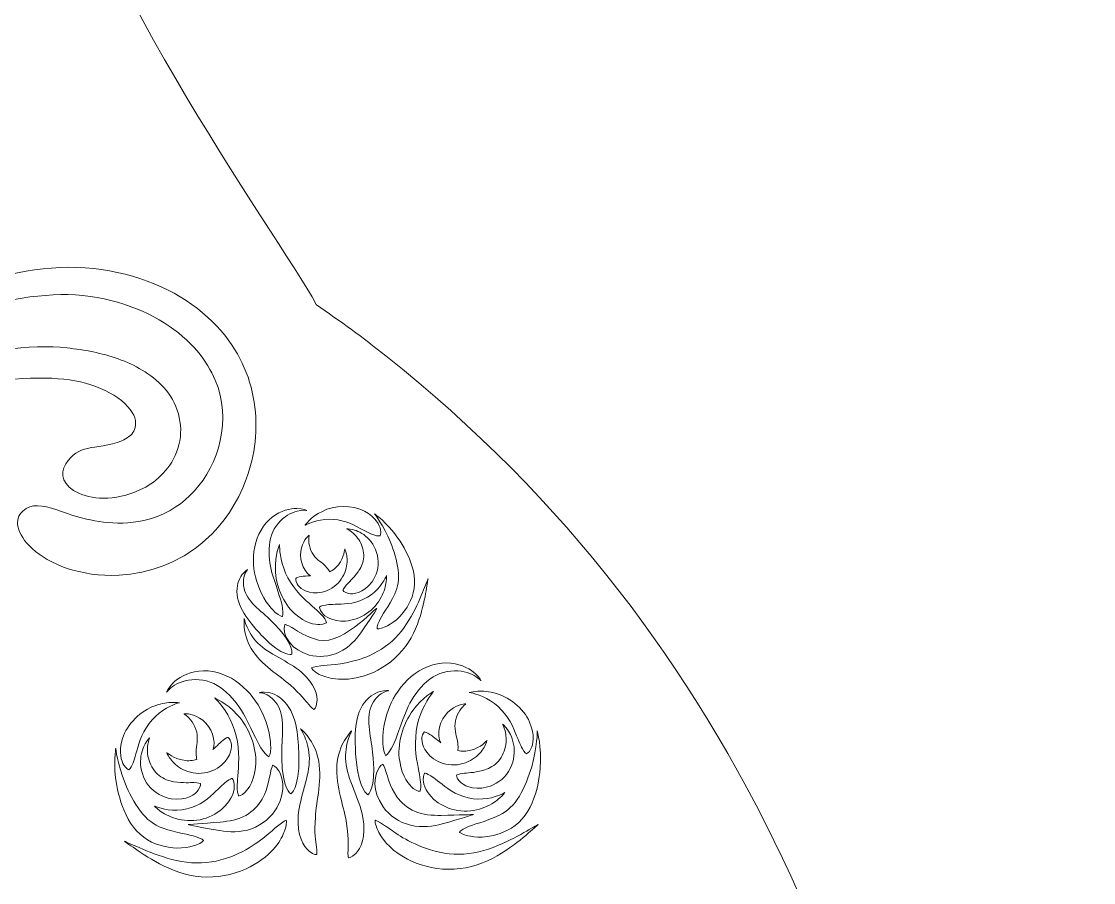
# Model space of a CAD drawing. Extents: x 272 to 570, y -510 to -85.
# Drawn here: x 470.5 to 569.9, y -373.8 to -293.9 of the extents above; entities that cross this region are included whole.
import ezdxf

# ---------------------------------------------------------------- set-up
doc = ezdxf.new("R2010")
doc.units = 0
doc.header["$MEASUREMENT"] = 0
doc.layers.add('Layer 1', color=7, linetype='Continuous')

msp = doc.modelspace()

# ---------------------------------------------------------------- linework, layer by layer
at = {"layer": 'Layer 1', "lineweight": 0}
for points, knots in [([(557.26, -428.987), (551.308, -387.897), (537.651, -351.436), (504.284, -324.924), (502.179, -323.251), (500.029, -321.698), (497.857, -320.198), (497.85, -320.186), (497.849, -320.178), (497.842, -320.165), (494.07, -313.318), (475.261, -287.817), (472.652, -270.415), (472.125, -266.903), (471.92, -263.338), (471.692, -259.797), (470.763, -245.379), (470.267, -230.936), (468.889, -216.548), (468.212, -209.477), (467.389, -202.387), (465.949, -195.426), (464.849, -190.104), (463.985, -182.192), (458.986, -178.931), (455.472, -176.638), (450.202, -176.753), (446.204, -175.918), (440.837, -174.796), (435.555, -173.309), (430.318, -171.692), (429.925, -171.571), (429.532, -171.483), (429.139, -171.379), (426.731, -165.821), (426.432, -160.379), (426.558, -157.057), (434.156, -153.314), (439.591, -143.29), (439.563, -131.489), (439.532, -118.154), (432.541, -107.109), (423.369, -104.865), (427.037, -103.332), (429.611, -99.709), (429.601, -95.486), (429.588, -89.887), (425.038, -85.359), (419.439, -85.373), (413.84, -85.386), (409.312, -89.936), (409.325, -95.534), (409.336, -99.876), (412.079, -103.564), (415.92, -104.999), (407.017, -107.569), (400.346, -118.5), (400.377, -131.582), (400.405, -143.383), (405.887, -153.381), (413.503, -157.088), (413.644, -160.387), (413.376, -165.778), (411.04, -171.308), (404.952, -172.487), (398.92, -174.461), (393.031, -175.989), (388.501, -177.164), (383.193, -176.433), (379.119, -179.12), (374.136, -182.405), (373.309, -190.321), (372.234, -195.648), (370.828, -202.617), (370.038, -209.71), (369.395, -216.784), (368.085, -231.178), (367.658, -245.623), (366.797, -260.046), (366.586, -263.588), (366.398, -267.154), (365.888, -270.669), (363.36, -288.082), (344.039, -315.749), (340.3, -322.614), (340.296, -322.62), (340.296, -322.624), (340.293, -322.63), (339.113, -323.503), (337.94, -324.392), (336.781, -325.322), (303.541, -351.992), (290.057, -388.517), (284.3, -429.635), (280.539, -456.493), (275.992, -483.154), (271.989, -509.907), (271.989, -509.907), (569.901, -509.907), (569.901, -509.907), (565.771, -483.169), (561.148, -455.828), (557.26, -428.987)], [0, 0, 0, 0, 1, 1, 1, 2, 2, 2, 3, 3, 3, 4, 4, 4, 5, 5, 5, 6, 6, 6, 7, 7, 7, 8, 8, 8, 9, 9, 9, 10, 10, 10, 11, 11, 11, 12, 12, 12, 13, 13, 13, 14, 14, 14, 15, 15, 15, 16, 16, 16, 17, 17, 17, 18, 18, 18, 19, 19, 19, 20, 20, 20, 21, 21, 21, 22, 22, 22, 23, 23, 23, 24, 24, 24, 25, 25, 25, 26, 26, 26, 27, 27, 27, 28, 28, 28, 29, 29, 29, 30, 30, 30, 31, 31, 31, 32, 32, 32, 33, 33, 33, 34, 34, 34, 34]), ([(472.506, -316.869), (476.727, -316.344), (480.851, -317.212), (484.058, -318.822), (487.298, -320.427), (489.614, -322.89), (490.75, -325.174), (491.961, -327.423), (492.393, -330.034), (492.208, -332.437), (492.007, -334.855), (491.243, -337.15), (490.017, -339.088), (488.817, -341.041), (487.108, -342.623), (485.231, -343.657), (483.348, -344.666), (481.377, -345.164), (479.573, -345.261), (475.941, -345.451), (473.027, -344.202), (471.525, -342.817), (469.988, -341.407), (469.796, -340.08), (470.623, -339.326), (471.44, -338.565), (472.439, -338.772), (473.777, -339.216), (475.107, -339.662), (476.974, -340.384), (479.441, -340.432), (481.874, -340.469), (484.854, -339.662), (486.957, -336.957), (489.061, -334.375), (490.056, -330.035), (488.154, -326.515), (487.276, -324.753), (485.496, -322.746), (482.776, -321.307), (480.069, -319.874), (476.531, -318.98), (472.733, -319.324), (468.907, -319.593), (464.896, -320.868), (460.957, -322.508), (457.01, -324.14), (453.075, -326.124), (449.063, -327.647), (445.068, -329.185), (440.949, -330.22), (437.097, -330.253), (433.228, -330.277), (429.792, -329.202), (427.244, -327.748), (424.673, -326.29), (423.06, -324.414), (422.188, -323.022), (421.769, -322.308), (421.469, -321.738), (421.32, -321.326), (421.153, -320.922), (421.065, -320.71), (421.065, -320.71), (421.065, -320.71), (421.164, -320.918), (421.35, -321.312), (421.518, -321.714), (421.845, -322.268), (422.293, -322.953), (423.223, -324.289), (424.895, -326.048), (427.462, -327.346), (430.004, -328.644), (433.384, -329.52), (437.067, -329.329), (440.766, -329.127), (444.676, -327.963), (448.514, -326.293), (452.368, -324.639), (456.183, -322.511), (460.157, -320.678), (464.115, -318.846), (468.295, -317.314), (472.506, -316.869)], [0, 0, 0, 0, 1, 1, 1, 2, 2, 2, 3, 3, 3, 4, 4, 4, 5, 5, 5, 6, 6, 6, 7, 7, 7, 8, 8, 8, 9, 9, 9, 10, 10, 10, 11, 11, 11, 12, 12, 12, 13, 13, 13, 14, 14, 14, 15, 15, 15, 16, 16, 16, 17, 17, 17, 18, 18, 18, 19, 19, 19, 20, 20, 20, 21, 21, 21, 22, 22, 22, 23, 23, 23, 24, 24, 24, 25, 25, 25, 26, 26, 26, 27, 27, 27, 28, 28, 28, 28]), ([(480.773, -330.173), (480.328, -329.427), (479.39, -328.679), (478.271, -328.141), (477.139, -327.599), (475.833, -327.244), (474.437, -327.107), (471.663, -326.77), (467.091, -327.125), (461.952, -328.401), (456.814, -329.62), (451.024, -331.617), (445.318, -332.436), (442.474, -332.851), (439.678, -332.982), (437.128, -332.751), (434.583, -332.517), (432.308, -331.959), (430.491, -331.223), (428.663, -330.51), (427.318, -329.6), (426.481, -328.884), (426.068, -328.515), (425.759, -328.215), (425.574, -327.988), (425.382, -327.769), (425.28, -327.653), (425.28, -327.653), (425.28, -327.653), (425.686, -328.126), (426.559, -328.786), (427.437, -329.432), (428.816, -330.225), (430.645, -330.793), (432.463, -331.384), (434.712, -331.77), (437.18, -331.828), (439.648, -331.883), (442.339, -331.577), (445.061, -330.997), (450.524, -329.854), (456.076, -327.554), (461.316, -326.019), (466.535, -324.436), (471.478, -323.814), (474.734, -324.2), (476.348, -324.36), (477.958, -324.673), (479.48, -325.216), (480.993, -325.775), (482.489, -326.53), (483.696, -327.858), (484.95, -329.184), (485.591, -331.286), (485.108, -333.165), (484.639, -335.056), (483.3, -336.384), (482.027, -337.091), (479.5, -338.444), (477.265, -338.285), (475.834, -337.675), (474.371, -337.017), (473.983, -335.882), (474.613, -334.942), (475.217, -334.015), (475.863, -333.708), (476.647, -333.506), (477.409, -333.32), (478.675, -333.27), (479.8, -332.805), (480.304, -332.596), (480.706, -332.293), (480.929, -331.901), (481.139, -331.514), (481.211, -330.88), (480.773, -330.173)], [0, 0, 0, 0, 1, 1, 1, 2, 2, 2, 3, 3, 3, 4, 4, 4, 5, 5, 5, 6, 6, 6, 7, 7, 7, 8, 8, 8, 9, 9, 9, 10, 10, 10, 11, 11, 11, 12, 12, 12, 13, 13, 13, 14, 14, 14, 15, 15, 15, 16, 16, 16, 17, 17, 17, 18, 18, 18, 19, 19, 19, 20, 20, 20, 21, 21, 21, 22, 22, 22, 23, 23, 23, 24, 24, 24, 25, 25, 25, 25]), ([(498.401, -339.344), (499.472, -338.768), (501.215, -338.721), (502.303, -339.334), (503.398, -339.915), (503.715, -340.643), (503.792, -341.037), (503.867, -341.452), (503.733, -341.625), (503.733, -341.625), (503.733, -341.625), (503.523, -341.658), (503.174, -341.537), (502.815, -341.424), (502.351, -341.157), (501.581, -340.752), (500.822, -340.329), (499.679, -339.987), (498.624, -340.107), (497.581, -340.194), (496.799, -340.638), (496.799, -340.638), (496.799, -340.638), (497.289, -339.881), (498.401, -339.344)], [0, 0, 0, 0, 1, 1, 1, 2, 2, 2, 3, 3, 3, 4, 4, 4, 5, 5, 5, 6, 6, 6, 7, 7, 7, 8, 8, 8, 8]), ([(493.759, -339.879), (494.557, -339.266), (495.434, -339.063), (496.028, -339.086), (496.629, -339.095), (496.949, -339.259), (496.949, -339.259), (496.949, -339.259), (496.593, -339.196), (496.054, -339.333), (495.519, -339.453), (494.827, -339.827), (494.305, -340.457), (493.194, -341.721), (493.339, -343.87), (493.818, -345.31), (494.286, -346.797), (494.642, -347.727), (494.708, -348.311), (494.795, -348.891), (494.684, -349.1), (494.684, -349.1), (494.684, -349.1), (494.447, -349.085), (494.007, -348.688), (493.591, -348.279), (492.857, -347.532), (492.291, -345.759), (492.023, -344.869), (491.907, -343.747), (492.129, -342.645), (492.332, -341.546), (492.951, -340.482), (493.759, -339.879)], [0, 0, 0, 0, 1, 1, 1, 2, 2, 2, 3, 3, 3, 4, 4, 4, 5, 5, 5, 6, 6, 6, 7, 7, 7, 8, 8, 8, 9, 9, 9, 10, 10, 10, 11, 11, 11, 11]), ([(505.415, -341.832), (505.933, -342.578), (506.436, -343.463), (506.737, -344.488), (507.057, -345.497), (507.001, -346.738), (506.586, -347.619), (505.731, -349.366), (504.731, -349.797), (504.239, -350.059), (503.705, -350.287), (503.48, -350.216), (503.48, -350.216), (503.48, -350.216), (503.445, -349.985), (503.692, -349.481), (503.903, -348.967), (504.539, -348.224), (505.126, -346.987), (505.406, -346.368), (505.538, -345.634), (505.424, -344.765), (505.316, -343.91), (505.032, -342.994), (504.718, -342.216), (504.086, -340.643), (503.243, -339.572), (503.243, -339.572), (503.243, -339.572), (504.366, -340.341), (505.415, -341.832)], [0, 0, 0, 0, 1, 1, 1, 2, 2, 2, 3, 3, 3, 4, 4, 4, 5, 5, 5, 6, 6, 6, 7, 7, 7, 8, 8, 8, 9, 9, 9, 10, 10, 10, 10]), ([(497.301, -345.324), (496.552, -344.805), (496.195, -343.53), (496.465, -342.736), (496.686, -341.907), (497.185, -341.556), (497.185, -341.556), (497.185, -341.556), (497.059, -342.145), (497.261, -342.749), (497.447, -343.384), (497.918, -343.811), (498.28, -344.07), (498.716, -344.375), (498.957, -344.722), (499.085, -344.96), (499.382, -344.799), (499.666, -344.589), (499.889, -344.29), (500.43, -343.619), (500.477, -342.825), (500.477, -342.825), (500.477, -342.825), (500.563, -342.991), (500.635, -343.304), (500.706, -343.615), (500.744, -344.086), (500.613, -344.618), (500.484, -345.145), (500.179, -345.73), (499.68, -346.169), (499.182, -346.618), (498.526, -346.854), (497.962, -346.892), (496.804, -346.945), (496.248, -346.395), (496.071, -346.079), (495.884, -345.736), (495.969, -345.536), (495.969, -345.536), (495.969, -345.536), (496.151, -345.434), (496.466, -345.388), (496.678, -345.35), (496.967, -345.339), (497.306, -345.327), (497.304, -345.325), (497.303, -345.325), (497.301, -345.324)], [0, 0, 0, 0, 1, 1, 1, 2, 2, 2, 3, 3, 3, 4, 4, 4, 5, 5, 5, 6, 6, 6, 7, 7, 7, 8, 8, 8, 9, 9, 9, 10, 10, 10, 11, 11, 11, 12, 12, 12, 13, 13, 13, 14, 14, 14, 15, 15, 15, 16, 16, 16, 16]), ([(503.008, -345.868), (502.182, -346.973), (501.241, -347.04), (500.837, -346.958), (500.398, -346.866), (500.308, -346.659), (500.308, -346.659), (500.308, -346.659), (500.386, -346.46), (500.624, -346.192), (500.853, -345.912), (501.237, -345.588), (501.71, -344.949), (501.937, -344.624), (502.161, -344.219), (502.219, -343.753), (502.285, -343.285), (502.182, -342.74), (501.96, -342.285), (501.738, -341.829), (501.408, -341.474), (501.129, -341.262), (500.85, -341.05), (500.641, -340.96), (500.641, -340.96), (500.641, -340.96), (500.863, -340.948), (501.235, -341.038), (501.604, -341.128), (502.123, -341.352), (502.593, -341.803), (503.056, -342.248), (503.467, -342.927), (503.56, -343.72), (503.666, -344.52), (503.398, -345.322), (503.008, -345.868)], [0, 0, 0, 0, 1, 1, 1, 2, 2, 2, 3, 3, 3, 4, 4, 4, 5, 5, 5, 6, 6, 6, 7, 7, 7, 8, 8, 8, 9, 9, 9, 10, 10, 10, 11, 11, 11, 12, 12, 12, 12]), ([(494.829, -344.621), (495.223, -345.805), (496.11, -346.946), (496.913, -347.647), (497.704, -348.362), (498.201, -348.77), (498.467, -349.104), (498.739, -349.427), (498.776, -349.641), (498.776, -349.641), (498.776, -349.641), (498.632, -349.812), (498.166, -349.841), (497.717, -349.86), (496.86, -349.74), (495.832, -348.813), (494.781, -347.903), (494.047, -346.145), (494.046, -344.763), (493.998, -343.366), (494.43, -342.431), (494.43, -342.431), (494.43, -342.431), (494.408, -343.461), (494.829, -344.621)], [0, 0, 0, 0, 1, 1, 1, 2, 2, 2, 3, 3, 3, 4, 4, 4, 5, 5, 5, 6, 6, 6, 7, 7, 7, 8, 8, 8, 8]), ([(491.275, -346.889), (491.729, -347.992), (493.164, -348.908), (494.058, -349.888), (495.866, -351.762), (495.566, -352.597), (495.566, -352.597), (495.566, -352.597), (494.721, -352.867), (492.913, -350.993), (492.461, -350.516), (491.979, -349.971), (491.492, -349.319), (491.013, -348.669), (490.586, -347.873), (490.501, -347.072), (490.416, -346.283), (490.655, -345.611), (490.935, -345.238), (491.219, -344.859), (491.473, -344.75), (491.473, -344.75), (491.473, -344.75), (491.278, -344.952), (491.156, -345.351), (491.034, -345.743), (491.039, -346.332), (491.275, -346.889)], [0, 0, 0, 0, 1, 1, 1, 2, 2, 2, 3, 3, 3, 4, 4, 4, 5, 5, 5, 6, 6, 6, 7, 7, 7, 8, 8, 8, 9, 9, 9, 9]), ([(508.204, -345.603), (508.204, -345.603), (508.136, -346.018), (508.025, -346.701), (507.901, -347.385), (507.723, -348.343), (507.359, -349.412), (506.999, -350.477), (506.407, -351.666), (505.475, -352.62), (504.561, -353.575), (503.395, -354.248), (502.315, -354.586), (500.117, -355.25), (498.751, -354.761), (498.12, -354.458), (497.468, -354.116), (497.395, -353.867), (497.395, -353.867), (497.395, -353.867), (497.613, -353.741), (498.274, -353.678), (498.931, -353.582), (500.046, -353.613), (501.832, -353.07), (502.719, -352.791), (503.709, -352.328), (504.563, -351.635), (505.419, -350.958), (506.117, -350.016), (506.632, -349.089), (507.152, -348.162), (507.521, -347.269), (507.786, -346.632), (508.046, -345.992), (508.204, -345.603), (508.204, -345.603)], [0, 0, 0, 0, 1, 1, 1, 2, 2, 2, 3, 3, 3, 4, 4, 4, 5, 5, 5, 6, 6, 6, 7, 7, 7, 8, 8, 8, 9, 9, 9, 10, 10, 10, 11, 11, 11, 12, 12, 12, 12]), ([(504.352, -345.289), (504.352, -345.289), (504.368, -345.508), (504.323, -345.877), (504.277, -346.245), (504.152, -346.767), (503.858, -347.314), (503.566, -347.858), (503.102, -348.421), (502.498, -348.828), (501.897, -349.244), (501.18, -349.467), (500.556, -349.511), (499.286, -349.578), (498.634, -349.077), (498.374, -348.766), (498.105, -348.433), (498.144, -348.217), (498.144, -348.217), (498.144, -348.217), (498.316, -348.092), (498.681, -348.032), (499.049, -347.961), (499.582, -347.973), (500.443, -347.924), (501.304, -347.899), (502.443, -347.558), (503.227, -346.83), (504.022, -346.142), (504.352, -345.289), (504.352, -345.289)], [0, 0, 0, 0, 1, 1, 1, 2, 2, 2, 3, 3, 3, 4, 4, 4, 5, 5, 5, 6, 6, 6, 7, 7, 7, 8, 8, 8, 9, 9, 9, 10, 10, 10, 10]), ([(494.949, -349.834), (494.949, -349.834), (495.17, -349.871), (495.56, -350.116), (495.965, -350.332), (496.524, -350.815), (497.594, -351.131), (499.917, -352.277), (503.428, -348.093), (503.463, -348.358), (503.463, -348.358), (502.852, -349.348), (501.963, -350.615), (501.506, -351.238), (500.885, -351.969), (499.967, -352.403), (499.069, -352.833), (498.024, -352.898), (497.183, -352.668), (495.465, -352.141), (495.017, -351.04), (494.897, -350.555), (494.79, -350.01), (494.949, -349.834), (494.949, -349.834)], [0, 0, 0, 0, 1, 1, 1, 2, 2, 2, 3, 3, 3, 4, 4, 4, 5, 5, 5, 6, 6, 6, 7, 7, 7, 8, 8, 8, 8]), ([(497.903, -357.039), (497.826, -357.613), (497.602, -357.716), (497.602, -357.716), (497.602, -357.716), (497.417, -357.59), (497.131, -357.231), (496.831, -356.874), (496.433, -356.338), (495.444, -355.473), (494.504, -354.626), (492.674, -353.563), (491.799, -352.052), (491.368, -351.318), (491.212, -350.596), (491.167, -350.094), (491.123, -349.587), (491.165, -349.289), (491.165, -349.289), (491.165, -349.289), (491.224, -349.588), (491.409, -350.035), (491.591, -350.48), (491.923, -351.067), (492.433, -351.572), (493.432, -352.609), (495.221, -353.188), (496.483, -354.269), (497.729, -355.337), (497.988, -356.489), (497.903, -357.039)], [0, 0, 0, 0, 1, 1, 1, 2, 2, 2, 3, 3, 3, 4, 4, 4, 5, 5, 5, 6, 6, 6, 7, 7, 7, 8, 8, 8, 9, 9, 9, 10, 10, 10, 10]), ([(512.426, -354.266), (512.942, -354.685), (513.109, -355.046), (513.109, -355.046), (513.109, -355.046), (512.85, -354.74), (512.291, -354.475), (511.747, -354.199), (510.886, -354.025), (509.984, -354.196), (508.116, -354.492), (506.698, -356.467), (506.103, -358.063), (505.467, -359.691), (505.149, -360.748), (504.82, -361.303), (504.512, -361.87), (504.292, -361.977), (504.292, -361.977), (504.292, -361.977), (504.12, -361.803), (504.038, -361.157), (503.984, -360.518), (503.892, -359.366), (504.633, -357.454), (505.018, -356.507), (505.689, -355.464), (506.632, -354.669), (507.559, -353.863), (508.815, -353.372), (509.922, -353.403), (511.028, -353.419), (511.925, -353.841), (512.426, -354.266)], [0, 0, 0, 0, 1, 1, 1, 2, 2, 2, 3, 3, 3, 4, 4, 4, 5, 5, 5, 6, 6, 6, 7, 7, 7, 8, 8, 8, 9, 9, 9, 10, 10, 10, 11, 11, 11, 11]), ([(492.634, -357.632), (493.57, -359.456), (493.6, -360.611), (493.613, -361.252), (493.598, -361.903), (493.445, -362.094), (493.445, -362.094), (493.445, -362.094), (493.215, -362.011), (492.85, -361.479), (492.465, -360.961), (492.038, -359.943), (491.235, -358.391), (490.478, -356.866), (488.861, -355.049), (486.972, -354.951), (486.057, -354.875), (485.219, -355.137), (484.707, -355.469), (484.179, -355.791), (483.953, -356.122), (483.953, -356.122), (483.953, -356.122), (484.082, -355.746), (484.551, -355.275), (485.004, -354.8), (485.852, -354.286), (486.951, -354.155), (488.049, -354.009), (489.349, -354.366), (490.355, -355.071), (491.376, -355.763), (492.152, -356.73), (492.634, -357.632)], [0, 0, 0, 0, 1, 1, 1, 2, 2, 2, 3, 3, 3, 4, 4, 4, 5, 5, 5, 6, 6, 6, 7, 7, 7, 8, 8, 8, 9, 9, 9, 10, 10, 10, 11, 11, 11, 11]), ([(489.859, -358.657), (489.257, -357.42), (488.421, -356.646), (488.421, -356.646), (488.421, -356.646), (489.481, -357.063), (490.514, -358.206), (491.572, -359.302), (492.342, -361.243), (492.229, -362.764), (492.147, -364.281), (491.591, -365.044), (491.244, -365.388), (490.876, -365.737), (490.648, -365.725), (490.648, -365.725), (490.648, -365.725), (490.529, -365.539), (490.511, -365.078), (490.48, -364.613), (490.577, -363.9), (490.639, -362.7), (490.725, -361.502), (490.499, -359.89), (489.859, -358.657)], [0, 0, 0, 0, 1, 1, 1, 2, 2, 2, 3, 3, 3, 4, 4, 4, 5, 5, 5, 6, 6, 6, 7, 7, 7, 8, 8, 8, 8]), ([(494.643, -362.223), (494.578, -360.756), (494.971, -358.897), (494.433, -357.66), (494.168, -357.034), (493.698, -356.573), (493.289, -356.366), (492.876, -356.155), (492.565, -356.154), (492.565, -356.154), (492.565, -356.154), (492.851, -356.047), (493.366, -356.13), (493.873, -356.212), (494.575, -356.56), (495.111, -357.245), (495.656, -357.937), (495.931, -358.888), (496.055, -359.77), (496.174, -360.66), (496.216, -361.469), (496.233, -362.198), (496.279, -365.089), (495.49, -365.537), (495.49, -365.537), (495.49, -365.537), (494.688, -365.114), (494.643, -362.223)], [0, 0, 0, 0, 1, 1, 1, 2, 2, 2, 3, 3, 3, 4, 4, 4, 5, 5, 5, 6, 6, 6, 7, 7, 7, 8, 8, 8, 9, 9, 9, 9]), ([(503.115, -362.23), (503.372, -365.11), (502.619, -365.615), (502.619, -365.615), (502.619, -365.615), (501.788, -365.252), (501.53, -362.372), (501.472, -361.645), (501.429, -360.836), (501.455, -359.939), (501.485, -359.048), (501.659, -358.074), (502.129, -357.328), (502.591, -356.591), (503.252, -356.172), (503.748, -356.038), (504.251, -355.902), (504.548, -355.978), (504.548, -355.978), (504.548, -355.978), (504.239, -356.011), (503.85, -356.264), (503.464, -356.512), (503.045, -357.02), (502.847, -357.671), (502.441, -358.957), (503.026, -360.765), (503.115, -362.23)], [0, 0, 0, 0, 1, 1, 1, 2, 2, 2, 3, 3, 3, 4, 4, 4, 5, 5, 5, 6, 6, 6, 7, 7, 7, 8, 8, 8, 9, 9, 9, 9]), ([(507.5, -358.184), (506.993, -359.477), (506.936, -361.104), (507.146, -362.286), (507.334, -363.473), (507.505, -364.173), (507.523, -364.638), (507.553, -365.098), (507.454, -365.296), (507.454, -365.296), (507.454, -365.296), (507.229, -365.331), (506.827, -365.023), (506.445, -364.717), (505.812, -364.017), (505.572, -362.516), (505.301, -361.015), (505.864, -359.004), (506.802, -357.804), (507.71, -356.56), (508.72, -356.033), (508.72, -356.033), (508.72, -356.033), (507.97, -356.89), (507.5, -358.184)], [0, 0, 0, 0, 1, 1, 1, 2, 2, 2, 3, 3, 3, 4, 4, 4, 5, 5, 5, 6, 6, 6, 7, 7, 7, 8, 8, 8, 8]), ([(517.606, -358.878), (518.14, -360.124), (517.929, -360.96), (517.743, -361.352), (517.54, -361.759), (517.326, -361.819), (517.326, -361.819), (517.326, -361.819), (517.144, -361.704), (516.947, -361.353), (516.738, -361.004), (516.545, -360.434), (516.154, -359.528), (515.785, -358.614), (514.996, -357.518), (513.983, -356.906), (513.002, -356.272), (512.018, -356.134), (512.018, -356.134), (512.018, -356.134), (512.25, -356.072), (512.654, -356.036), (513.056, -356.002), (513.638, -356.009), (514.288, -356.172), (515.599, -356.439), (517.1, -357.609), (517.606, -358.878)], [0, 0, 0, 0, 1, 1, 1, 2, 2, 2, 3, 3, 3, 4, 4, 4, 5, 5, 5, 6, 6, 6, 7, 7, 7, 8, 8, 8, 9, 9, 9, 9]), ([(484.509, -357.059), (484.914, -357.053), (485.151, -357.09), (485.151, -357.09), (485.151, -357.09), (484.187, -357.33), (483.278, -358.063), (482.335, -358.778), (481.665, -359.951), (481.393, -360.898), (481.099, -361.84), (480.966, -362.426), (480.795, -362.796), (480.636, -363.166), (480.467, -363.299), (480.467, -363.299), (480.467, -363.299), (480.247, -363.262), (480.003, -362.878), (479.777, -362.507), (479.48, -361.699), (479.881, -360.403), (480.251, -359.088), (481.622, -357.768), (482.898, -357.365), (483.528, -357.135), (484.105, -357.067), (484.509, -357.059)], [0, 0, 0, 0, 1, 1, 1, 2, 2, 2, 3, 3, 3, 4, 4, 4, 5, 5, 5, 6, 6, 6, 7, 7, 7, 8, 8, 8, 9, 9, 9, 9]), ([(509.273, -360.515), (508.994, -359.57), (509.539, -358.251), (510.301, -357.744), (511.045, -357.176), (511.712, -357.197), (511.712, -357.197), (511.712, -357.197), (511.185, -357.595), (510.912, -358.253), (510.607, -358.923), (510.681, -359.653), (510.822, -360.154), (511.009, -360.787), (510.997, -361.259), (510.958, -361.53), (511.346, -361.595), (511.756, -361.602), (512.165, -361.484), (513.103, -361.253), (513.674, -360.588), (513.674, -360.588), (513.674, -360.588), (513.628, -360.789), (513.467, -361.104), (513.306, -361.416), (513.006, -361.838), (512.523, -362.194), (512.045, -362.546), (511.382, -362.826), (510.66, -362.85), (509.933, -362.884), (509.219, -362.633), (508.716, -362.28), (507.7, -361.536), (507.59, -360.701), (507.639, -360.315), (507.697, -359.901), (507.887, -359.791), (507.887, -359.791), (507.887, -359.791), (508.094, -359.833), (508.379, -360.025), (508.631, -360.182), (508.928, -360.446), (509.38, -360.79), (509.344, -360.697), (509.3, -360.624), (509.273, -360.515)], [0, 0, 0, 0, 1, 1, 1, 2, 2, 2, 3, 3, 3, 4, 4, 4, 5, 5, 5, 6, 6, 6, 7, 7, 7, 8, 8, 8, 9, 9, 9, 10, 10, 10, 11, 11, 11, 12, 12, 12, 13, 13, 13, 14, 14, 14, 15, 15, 15, 16, 16, 16, 16]), ([(486.761, -360.963), (486.849, -360.45), (486.847, -359.716), (486.472, -359.082), (486.133, -358.456), (485.567, -358.115), (485.567, -358.115), (485.567, -358.115), (486.228, -358.025), (487.027, -358.512), (487.838, -358.937), (488.518, -360.192), (488.34, -361.16), (488.324, -361.269), (488.288, -361.344), (488.263, -361.438), (488.663, -361.061), (488.948, -360.759), (489.177, -360.579), (489.441, -360.359), (489.642, -360.295), (489.642, -360.295), (489.642, -360.295), (489.843, -360.385), (489.944, -360.791), (490.033, -361.17), (490.01, -362.012), (489.078, -362.857), (488.614, -363.261), (487.931, -363.585), (487.204, -363.628), (486.483, -363.679), (485.794, -363.47), (485.283, -363.17), (484.765, -362.866), (484.423, -362.478), (484.23, -362.184), (484.037, -361.888), (483.97, -361.693), (483.97, -361.693), (483.97, -361.693), (484.607, -362.295), (485.565, -362.426), (485.983, -362.501), (486.39, -362.451), (486.769, -362.346), (486.703, -362.081), (486.641, -361.612), (486.761, -360.963)], [0, 0, 0, 0, 1, 1, 1, 2, 2, 2, 3, 3, 3, 4, 4, 4, 5, 5, 5, 6, 6, 6, 7, 7, 7, 8, 8, 8, 9, 9, 9, 10, 10, 10, 11, 11, 11, 12, 12, 12, 13, 13, 13, 14, 14, 14, 15, 15, 15, 16, 16, 16, 16]), ([(497.851, -370.433), (497.929, -370.934), (497.897, -371.162), (497.897, -371.162), (497.897, -371.162), (497.656, -371.239), (497.168, -370.842), (496.693, -370.468), (496.023, -369.378), (496.166, -367.579), (496.309, -365.761), (497.246, -363.884), (497.197, -362.271), (497.19, -361.468), (496.98, -360.747), (496.767, -360.257), (496.554, -359.764), (496.363, -359.487), (496.363, -359.487), (496.363, -359.487), (496.626, -359.692), (496.98, -360.128), (497.331, -360.562), (497.761, -361.254), (497.985, -362.164), (498.456, -364.025), (497.831, -366.274), (497.752, -367.699), (497.649, -369.173), (497.784, -369.925), (497.851, -370.433)], [0, 0, 0, 0, 1, 1, 1, 2, 2, 2, 3, 3, 3, 4, 4, 4, 5, 5, 5, 6, 6, 6, 7, 7, 7, 8, 8, 8, 9, 9, 9, 10, 10, 10, 10]), ([(500.595, -368.001), (500.368, -366.593), (499.511, -364.421), (499.785, -362.521), (499.913, -361.593), (500.268, -360.859), (500.572, -360.391), (500.879, -359.92), (501.118, -359.689), (501.118, -359.689), (501.118, -359.689), (500.957, -359.984), (500.797, -360.497), (500.637, -361.007), (500.502, -361.746), (500.58, -362.545), (500.7, -364.154), (501.828, -365.923), (502.16, -367.716), (502.49, -369.49), (501.938, -370.645), (501.504, -371.066), (501.061, -371.512), (500.813, -371.46), (500.813, -371.46), (500.813, -371.46), (500.757, -371.237), (500.783, -370.731), (500.796, -370.219), (500.852, -369.456), (500.595, -368.001)], [0, 0, 0, 0, 1, 1, 1, 2, 2, 2, 3, 3, 3, 4, 4, 4, 5, 5, 5, 6, 6, 6, 7, 7, 7, 8, 8, 8, 9, 9, 9, 10, 10, 10, 10]), ([(515.339, -359.685), (515.237, -359.309), (515.116, -359.089), (515.116, -359.089), (515.116, -359.089), (515.312, -359.238), (515.563, -359.577), (515.811, -359.914), (516.091, -360.469), (516.172, -361.178), (516.252, -361.878), (516.125, -362.734), (515.658, -363.466), (515.197, -364.21), (514.421, -364.702), (513.719, -364.898), (512.265, -365.27), (511.421, -364.703), (511.123, -364.373), (510.804, -364.009), (510.857, -363.786), (510.857, -363.786), (510.857, -363.786), (511.049, -363.686), (511.438, -363.642), (511.825, -363.581), (512.399, -363.599), (513.285, -363.368), (513.722, -363.241), (514.214, -363.032), (514.592, -362.649), (514.98, -362.271), (515.262, -361.712), (515.377, -361.156), (515.492, -360.599), (515.441, -360.06), (515.339, -359.685)], [0, 0, 0, 0, 1, 1, 1, 2, 2, 2, 3, 3, 3, 4, 4, 4, 5, 5, 5, 6, 6, 6, 7, 7, 7, 8, 8, 8, 9, 9, 9, 10, 10, 10, 11, 11, 11, 12, 12, 12, 12]), ([(518.593, -363.163), (518.512, -364.163), (518.319, -365.273), (517.862, -366.355), (517.432, -367.436), (516.533, -368.446), (515.575, -368.912), (513.648, -369.814), (512.487, -369.516), (511.884, -369.42), (511.265, -369.267), (511.121, -369.071), (511.121, -369.071), (511.121, -369.071), (511.252, -368.87), (511.82, -368.627), (512.364, -368.351), (513.437, -368.177), (514.835, -367.504), (515.523, -367.157), (516.164, -366.59), (516.666, -365.746), (517.167, -364.918), (517.549, -363.921), (517.809, -363.025), (518.337, -361.213), (518.332, -359.702), (518.332, -359.702), (518.332, -359.702), (518.745, -361.154), (518.593, -363.163)], [0, 0, 0, 0, 1, 1, 1, 2, 2, 2, 3, 3, 3, 4, 4, 4, 5, 5, 5, 6, 6, 6, 7, 7, 7, 8, 8, 8, 9, 9, 9, 10, 10, 10, 10]), ([(482.336, -362.436), (482.508, -362.977), (482.847, -363.503), (483.272, -363.839), (483.689, -364.18), (484.2, -364.336), (484.648, -364.417), (485.553, -364.554), (486.121, -364.477), (486.513, -364.497), (486.904, -364.5), (487.106, -364.579), (487.106, -364.579), (487.106, -364.579), (487.182, -364.795), (486.903, -365.19), (486.641, -365.55), (485.86, -366.202), (484.376, -365.984), (483.657, -365.863), (482.834, -365.455), (482.298, -364.762), (481.757, -364.083), (481.541, -363.245), (481.548, -362.54), (481.554, -361.827), (481.774, -361.246), (481.986, -360.885), (482.2, -360.522), (482.38, -360.353), (482.38, -360.353), (482.38, -360.353), (482.282, -360.585), (482.22, -360.969), (482.157, -361.353), (482.163, -361.893), (482.336, -362.436)], [0, 0, 0, 0, 1, 1, 1, 2, 2, 2, 3, 3, 3, 4, 4, 4, 5, 5, 5, 6, 6, 6, 7, 7, 7, 8, 8, 8, 9, 9, 9, 10, 10, 10, 11, 11, 11, 12, 12, 12, 12]), ([(480.112, -364.548), (480.465, -365.413), (480.949, -366.364), (481.533, -367.135), (482.121, -367.922), (482.817, -368.419), (483.538, -368.692), (484.999, -369.215), (486.084, -369.276), (486.654, -369.495), (487.244, -369.676), (487.396, -369.863), (487.396, -369.863), (487.396, -369.863), (487.273, -370.073), (486.674, -370.29), (486.083, -370.448), (484.96, -370.866), (482.949, -370.17), (481.948, -369.807), (480.948, -368.897), (480.407, -367.866), (479.84, -366.837), (479.532, -365.754), (479.347, -364.768), (478.986, -362.785), (479.245, -361.299), (479.245, -361.299), (479.245, -361.299), (479.397, -362.802), (480.112, -364.548)], [0, 0, 0, 0, 1, 1, 1, 2, 2, 2, 3, 3, 3, 4, 4, 4, 5, 5, 5, 6, 6, 6, 7, 7, 7, 8, 8, 8, 9, 9, 9, 10, 10, 10, 10]), ([(488.926, -368.149), (489.748, -368.078), (490.63, -367.924), (491.301, -367.537), (491.985, -367.155), (492.504, -366.568), (492.821, -366.016), (493.433, -364.896), (493.466, -364.059), (493.594, -363.571), (493.686, -363.072), (493.811, -362.88), (493.811, -362.88), (493.811, -362.88), (494.054, -362.903), (494.374, -363.415), (494.638, -363.891), (495.119, -365.089), (494.197, -366.816), (493.724, -367.641), (492.869, -368.399), (491.844, -368.764), (490.802, -369.143), (489.75, -369.067), (488.903, -368.944), (487.213, -368.666), (485.954, -368.387), (485.954, -368.387), (485.954, -368.387), (487.253, -368.283), (488.926, -368.149)], [0, 0, 0, 0, 1, 1, 1, 2, 2, 2, 3, 3, 3, 4, 4, 4, 5, 5, 5, 6, 6, 6, 7, 7, 7, 8, 8, 8, 9, 9, 9, 10, 10, 10, 10]), ([(503.507, -363.388), (503.772, -362.845), (504.011, -362.797), (504.011, -362.797), (504.011, -362.797), (504.155, -362.975), (504.299, -363.462), (504.477, -363.933), (504.598, -364.762), (505.323, -365.812), (505.696, -366.328), (506.273, -366.858), (506.994, -367.166), (507.702, -367.481), (508.595, -367.542), (509.42, -367.527), (511.098, -367.485), (512.401, -367.453), (512.401, -367.453), (512.401, -367.453), (511.178, -367.862), (509.526, -368.315), (508.696, -368.525), (507.658, -368.711), (506.582, -368.444), (505.524, -368.187), (504.595, -367.523), (504.039, -366.751), (502.941, -365.131), (503.294, -363.889), (503.507, -363.388)], [0, 0, 0, 0, 1, 1, 1, 2, 2, 2, 3, 3, 3, 4, 4, 4, 5, 5, 5, 6, 6, 6, 7, 7, 7, 8, 8, 8, 9, 9, 9, 10, 10, 10, 10]), ([(515.308, -365.419), (515.308, -365.419), (515.166, -365.615), (514.866, -365.896), (514.567, -366.174), (514.092, -366.527), (513.459, -366.783), (512.831, -367.038), (512.046, -367.188), (511.252, -367.114), (510.456, -367.048), (509.696, -366.743), (509.134, -366.352), (508.007, -365.539), (507.78, -364.676), (507.755, -364.239), (507.737, -363.777), (507.9, -363.624), (507.9, -363.624), (507.9, -363.624), (508.115, -363.643), (508.454, -363.86), (508.805, -364.068), (509.246, -364.474), (510.042, -365.045), (510.822, -365.639), (512.084, -366.119), (513.272, -366.01), (514.445, -365.943), (515.308, -365.419), (515.308, -365.419)], [0, 0, 0, 0, 1, 1, 1, 2, 2, 2, 3, 3, 3, 4, 4, 4, 5, 5, 5, 6, 6, 6, 7, 7, 7, 8, 8, 8, 9, 9, 9, 10, 10, 10, 10]), ([(484.936, -367.043), (486.13, -367.027), (487.334, -366.418), (488.048, -365.746), (488.78, -365.095), (489.176, -364.645), (489.503, -364.401), (489.818, -364.151), (490.03, -364.109), (490.03, -364.109), (490.03, -364.109), (490.208, -364.244), (490.238, -364.705), (490.259, -365.143), (490.123, -366.024), (489.087, -366.951), (488.57, -367.398), (487.845, -367.782), (487.06, -367.93), (486.279, -368.087), (485.483, -368.02), (484.831, -367.832), (484.175, -367.643), (483.666, -367.342), (483.339, -367.096), (483.012, -366.848), (482.85, -366.668), (482.85, -366.668), (482.85, -366.668), (483.763, -367.1), (484.936, -367.043)], [0, 0, 0, 0, 1, 1, 1, 2, 2, 2, 3, 3, 3, 4, 4, 4, 5, 5, 5, 6, 6, 6, 7, 7, 7, 8, 8, 8, 9, 9, 9, 10, 10, 10, 10]), ([(491.696, -372.311), (490.59, -372.886), (489.161, -373.271), (487.706, -373.244), (486.238, -373.231), (484.846, -372.772), (483.729, -372.228), (482.604, -371.683), (481.709, -371.078), (481.072, -370.645), (480.444, -370.201), (480.063, -369.932), (480.063, -369.932), (480.063, -369.932), (480.49, -370.119), (481.192, -370.427), (481.896, -370.728), (482.881, -371.152), (484.016, -371.486), (485.147, -371.824), (486.439, -372.032), (487.658, -371.902), (488.886, -371.787), (490.042, -371.377), (490.968, -370.896), (492.821, -369.914), (493.666, -368.988), (494.241, -368.534), (494.795, -368.05), (495.045, -367.97), (495.045, -367.97), (495.045, -367.97), (495.162, -368.214), (494.901, -368.979), (494.625, -369.697), (493.925, -371.124), (491.696, -372.311)], [0, 0, 0, 0, 1, 1, 1, 2, 2, 2, 3, 3, 3, 4, 4, 4, 5, 5, 5, 6, 6, 6, 7, 7, 7, 8, 8, 8, 9, 9, 9, 10, 10, 10, 11, 11, 11, 12, 12, 12, 12]), ([(503.315, -367.988), (503.315, -367.988), (503.572, -368.042), (504.174, -368.465), (504.794, -368.857), (505.731, -369.689), (507.676, -370.472), (508.647, -370.854), (509.84, -371.14), (511.073, -371.127), (512.299, -371.129), (513.563, -370.786), (514.652, -370.332), (515.746, -369.881), (516.681, -369.357), (517.349, -368.984), (518.016, -368.604), (518.42, -368.374), (518.42, -368.374), (518.42, -368.374), (518.07, -368.681), (517.491, -369.188), (516.904, -369.685), (516.076, -370.381), (515.014, -371.04), (513.96, -371.698), (512.624, -372.3), (511.165, -372.466), (509.722, -372.645), (508.26, -372.412), (507.1, -371.956), (504.759, -371.008), (503.914, -369.661), (503.564, -368.976), (503.225, -368.243), (503.315, -367.988), (503.315, -367.988)], [0, 0, 0, 0, 1, 1, 1, 2, 2, 2, 3, 3, 3, 4, 4, 4, 5, 5, 5, 6, 6, 6, 7, 7, 7, 8, 8, 8, 9, 9, 9, 10, 10, 10, 11, 11, 11, 12, 12, 12, 12])]:
    msp.add_open_spline(points, degree=3, knots=knots, dxfattribs=at)

doc.saveas('drawing.dxf')
